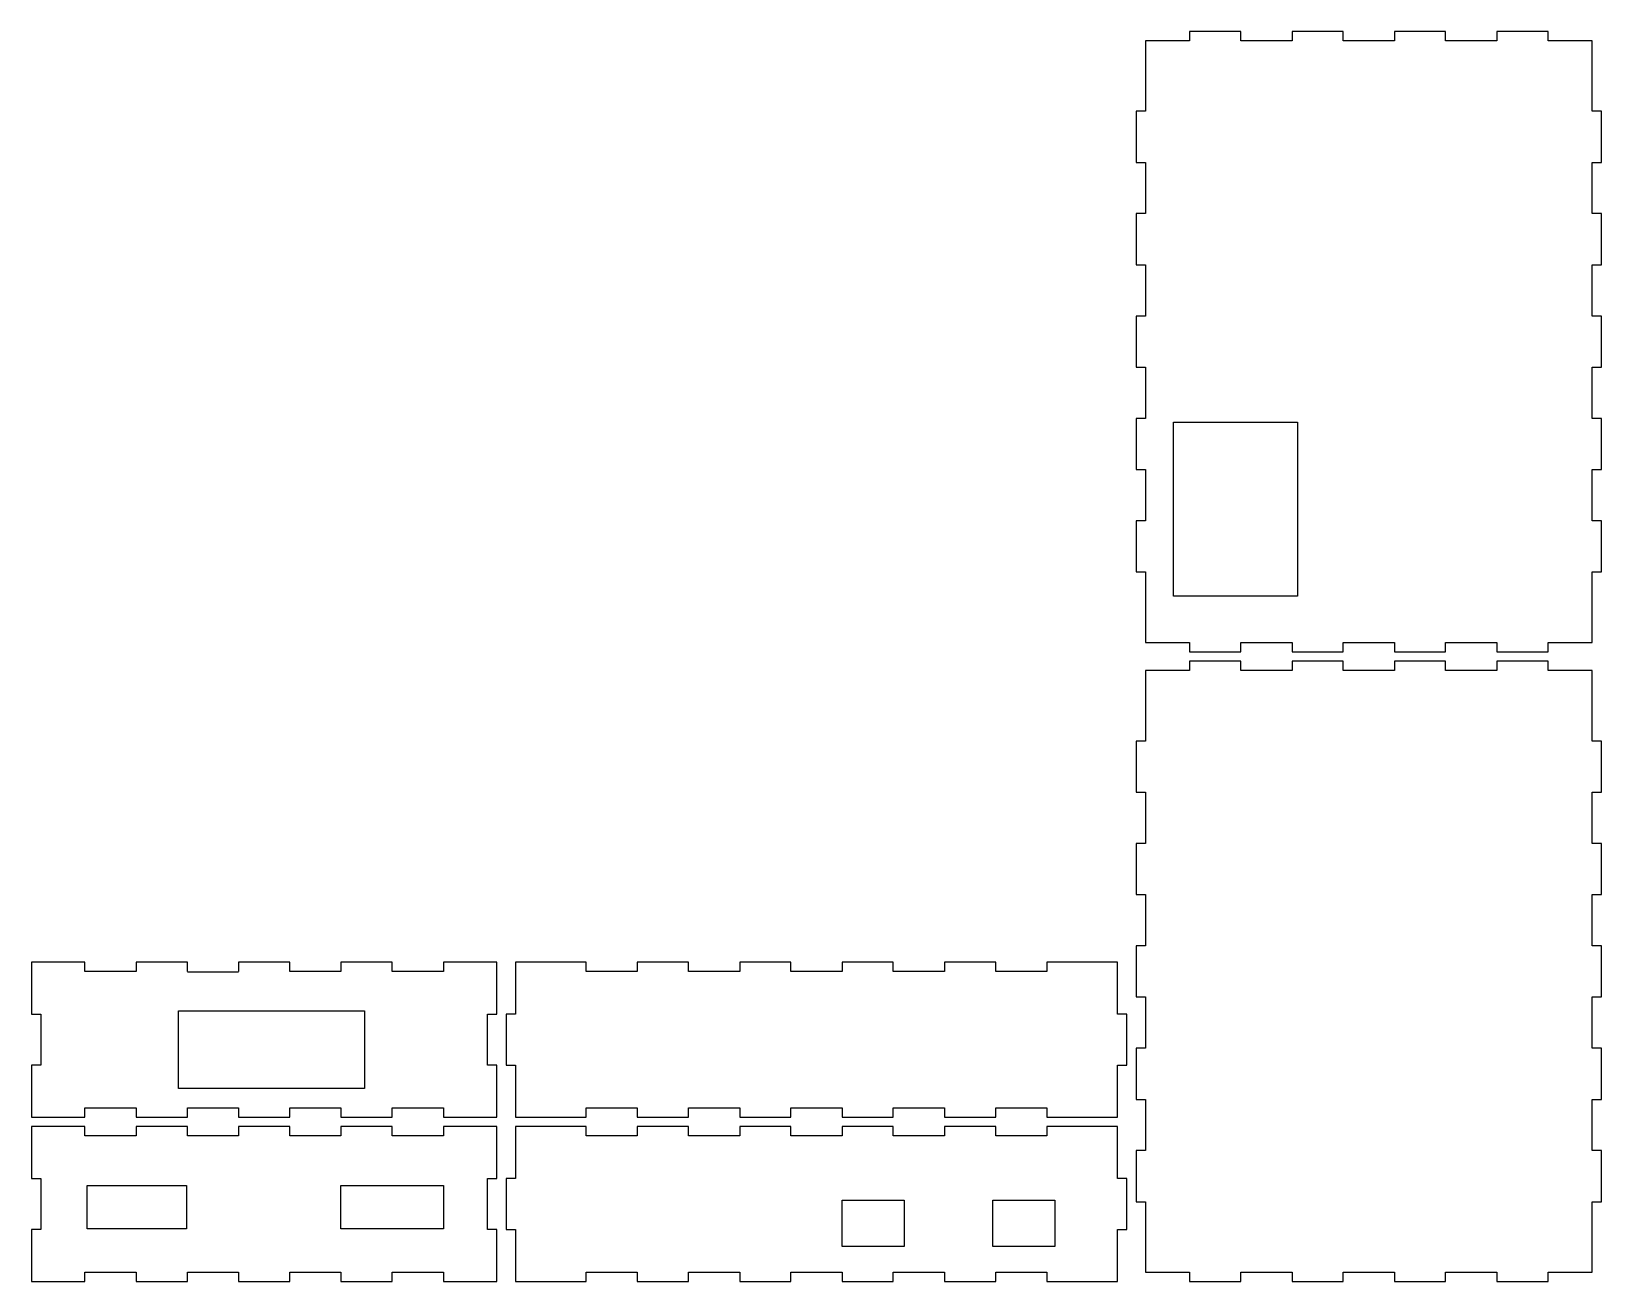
# Model space of a CAD drawing. Header units: inches. Extents: x 0 to 506, y 3 to 406.
import ezdxf

# ---------------------------------------------------------------- set-up
doc = ezdxf.new("R2010")
doc.units = ezdxf.units.IN
doc.header["$MEASUREMENT"] = 0
for name, color, linetype in [('back_outsideCutPath', 7, 'Continuous'), ('bottom_outsideCutPath', 7, 'Continuous'), ('front_outsideCutPath', 7, 'Continuous'), ('left_outsideCutPath', 7, 'Continuous'), ('right_outsideCutPath', 7, 'Continuous'), ('top_outsideCutPath', 7, 'Continuous')]:
    doc.layers.add(name, color=color, linetype=linetype)

msp = doc.modelspace()

# ---------------------------------------------------------------- linework, layer by layer
at = {"linetype": 'Continuous'}
for points in [[(368, 280), (408, 280), (408, 224), (368, 224)], [(47.39, 90.3), (107.39, 90.3), (107.39, 65.3), (47.39, 65.3)], [(18, 34), (50, 34), (50, 20), (18, 20)], [(99.75, 34), (132.75, 34), (132.75, 20), (99.75, 20)], [(261.25, 29.3), (281.25, 29.3), (281.25, 14.3), (261.25, 14.3)], [(309.78, 29.3), (329.78, 29.3), (329.78, 14.3), (309.78, 14.3)]]:
    msp.add_lwpolyline(points, close=True, dxfattribs=at)
at = {"layer": 'back_outsideCutPath'}
for p, q in [((0, 106), (0, 89.25)), ((17.25, 106), (0, 106)), ((17.25, 103), (17.25, 106)), ((33.75, 103), (17.25, 103)), ((50.25, 106), (33.75, 106)), ((33.75, 106), (33.75, 103)), ((50.25, 103), (50.25, 106)), ((66.75, 102.71), (50.25, 102.71)), ((83.25, 106), (66.75, 106)), ((66.75, 106), (66.75, 103)), ((83.25, 103), (83.25, 106)), ((99.75, 103), (83.25, 103)), ((116.25, 106), (99.75, 106)), ((99.75, 106), (99.75, 103)), ((116.25, 103), (116.25, 106)), ((132.75, 103), (116.25, 103)), ((150, 106), (132.75, 106)), ((132.75, 106), (132.75, 103)), ((150, 89.25), (150, 106)), ((0, 89.25), (3, 89.25)), ((3, 89.25), (3, 72.75)), ((147, 72.75), (147, 89.25)), ((147, 89.25), (150, 89.25)), ((3, 72.75), (0, 72.75)), ((0, 72.75), (0, 56)), ((150, 72.75), (147, 72.75)), ((150, 56), (150, 72.75)), ((0, 56), (17.25, 56)), ((17.25, 56), (17.25, 59)), ((17.25, 59), (33.75, 59)), ((33.75, 59), (33.75, 56)), ((33.75, 56), (50.25, 56)), ((50.25, 56), (50.25, 59)), ((50.25, 59), (66.75, 59)), ((66.75, 59), (66.75, 56)), ((66.75, 56), (83.25, 56)), ((83.25, 56), (83.25, 59)), ((83.25, 59), (99.75, 59)), ((99.75, 59), (99.75, 56)), ((99.75, 56), (116.25, 56)), ((116.25, 56), (116.25, 59)), ((116.25, 59), (132.75, 59)), ((132.75, 59), (132.75, 56)), ((132.75, 56), (150, 56))]:
    msp.add_line(p, q, dxfattribs=at)
at = {"layer": 'bottom_outsideCutPath'}
for p, q in [((389.75, 406), (373.25, 406)), ((373.25, 406), (373.25, 403)), ((389.75, 403), (389.75, 406)), ((422.75, 406), (406.25, 406)), ((406.25, 406), (406.25, 403)), ((422.75, 403), (422.75, 406)), ((455.75, 406), (439.25, 406)), ((439.25, 406), (439.25, 403)), ((455.75, 403), (455.75, 406)), ((488.75, 406), (472.25, 406)), ((472.25, 406), (472.25, 403)), ((488.75, 403), (488.75, 406)), ((359, 403), (359, 380.25)), ((373.25, 403), (359, 403)), ((406.25, 403), (389.75, 403)), ((439.25, 403), (422.75, 403)), ((472.25, 403), (455.75, 403)), ((503, 403), (488.75, 403)), ((503, 396.75), (503, 403)), ((503, 380.25), (503, 396.75)), ((359, 380.25), (356, 380.25)), ((356, 380.25), (356, 363.75)), ((506, 380.25), (503, 380.25)), ((506, 363.75), (506, 380.25)), ((356, 363.75), (359, 363.75)), ((359, 363.75), (359, 347.25)), ((503, 347.25), (503, 363.75)), ((503, 363.75), (506, 363.75)), ((359, 347.25), (356, 347.25)), ((356, 347.25), (356, 330.75)), ((506, 347.25), (503, 347.25)), ((506, 330.75), (506, 347.25)), ((356, 330.75), (359, 330.75)), ((359, 330.75), (359, 314.25)), ((503, 314.25), (503, 330.75)), ((503, 330.75), (506, 330.75)), ((359, 314.25), (356, 314.25)), ((356, 314.25), (356, 297.75)), ((506, 314.25), (503, 314.25)), ((506, 297.75), (506, 314.25)), ((356, 297.75), (359, 297.75)), ((359, 297.75), (359, 281.25)), ((503, 281.25), (503, 297.75)), ((503, 297.75), (506, 297.75)), ((359, 281.25), (356, 281.25)), ((356, 281.25), (356, 264.75)), ((506, 281.25), (503, 281.25)), ((506, 264.75), (506, 281.25)), ((356, 264.75), (359, 264.75)), ((359, 264.75), (359, 248.25)), ((503, 248.25), (503, 264.75)), ((503, 264.75), (506, 264.75)), ((359, 248.25), (356, 248.25)), ((356, 248.25), (356, 231.75)), ((506, 248.25), (503, 248.25)), ((506, 231.75), (506, 248.25)), ((356, 231.75), (359, 231.75)), ((359, 231.75), (359, 215.25)), ((503, 209), (503, 231.75)), ((503, 231.75), (506, 231.75)), ((359, 215.25), (359, 209)), ((359, 209), (373.25, 209)), ((373.25, 209), (373.25, 206)), ((389.75, 206), (389.75, 209)), ((389.75, 209), (406.25, 209)), ((406.25, 209), (406.25, 206)), ((422.75, 206), (422.75, 209)), ((422.75, 209), (439.25, 209)), ((439.25, 209), (439.25, 206)), ((455.75, 206), (455.75, 209)), ((455.75, 209), (472.25, 209)), ((472.25, 209), (472.25, 206)), ((488.75, 206), (488.75, 209)), ((488.75, 209), (503, 209)), ((373.25, 206), (389.75, 206)), ((406.25, 206), (422.75, 206)), ((439.25, 206), (455.75, 206)), ((472.25, 206), (488.75, 206))]:
    msp.add_line(p, q, dxfattribs=at)
at = {"layer": 'front_outsideCutPath'}
for p, q in [((0, 53), (0, 36.25)), ((17.25, 53), (0, 53)), ((17.25, 50), (17.25, 53)), ((50.25, 53), (33.75, 53)), ((33.75, 53), (33.75, 50)), ((50.25, 50), (50.25, 53)), ((83.25, 53), (66.75, 53)), ((66.75, 53), (66.75, 50)), ((83.25, 50), (83.25, 53)), ((116.25, 53), (99.75, 53)), ((99.75, 53), (99.75, 50)), ((116.25, 50), (116.25, 53)), ((150, 53), (132.75, 53)), ((132.75, 53), (132.75, 50)), ((150, 36.25), (150, 53)), ((33.75, 50), (17.25, 50)), ((66.75, 50), (50.25, 50)), ((99.75, 50), (83.25, 50)), ((132.75, 50), (116.25, 50)), ((0, 36.25), (3, 36.25)), ((3, 36.25), (3, 19.75)), ((147, 19.75), (147, 36.25)), ((147, 36.25), (150, 36.25)), ((3, 19.75), (0, 19.75)), ((0, 19.75), (0, 3)), ((150, 19.75), (147, 19.75)), ((150, 3), (150, 19.75)), ((17.25, 3), (17.25, 6)), ((17.25, 6), (33.75, 6)), ((33.75, 6), (33.75, 3)), ((50.25, 3), (50.25, 6)), ((50.25, 6), (66.75, 6)), ((66.75, 6), (66.75, 3)), ((83.25, 3), (83.25, 6)), ((83.25, 6), (99.75, 6)), ((99.75, 6), (99.75, 3)), ((116.25, 3), (116.25, 6)), ((116.25, 6), (132.75, 6)), ((132.75, 6), (132.75, 3)), ((0, 3), (17.25, 3)), ((33.75, 3), (50.25, 3)), ((66.75, 3), (83.25, 3)), ((99.75, 3), (116.25, 3)), ((132.75, 3), (150, 3))]:
    msp.add_line(p, q, dxfattribs=at)
at = {"layer": 'left_outsideCutPath'}
for p, q in [((156, 53), (156, 36.25)), ((162.25, 53), (156, 53)), ((178.75, 53), (162.25, 53)), ((178.75, 50), (178.75, 53)), ((211.75, 53), (195.25, 53)), ((195.25, 53), (195.25, 50)), ((211.75, 50), (211.75, 53)), ((244.75, 53), (228.25, 53)), ((228.25, 53), (228.25, 50)), ((244.75, 50), (244.75, 53)), ((277.75, 53), (261.25, 53)), ((261.25, 53), (261.25, 50)), ((277.75, 50), (277.75, 53)), ((310.75, 53), (294.25, 53)), ((294.25, 53), (294.25, 50)), ((310.75, 50), (310.75, 53)), ((350, 53), (327.25, 53)), ((327.25, 53), (327.25, 50)), ((350, 36.25), (350, 53)), ((195.25, 50), (178.75, 50)), ((228.25, 50), (211.75, 50)), ((261.25, 50), (244.75, 50)), ((294.25, 50), (277.75, 50)), ((327.25, 50), (310.75, 50)), ((156, 36.25), (153, 36.25)), ((153, 36.25), (153, 19.75)), ((353, 36.25), (350, 36.25)), ((353, 19.75), (353, 36.25)), ((153, 19.75), (156, 19.75)), ((156, 19.75), (156, 3)), ((350, 3), (350, 19.75)), ((350, 19.75), (353, 19.75)), ((178.75, 3), (178.75, 6)), ((178.75, 6), (195.25, 6)), ((195.25, 6), (195.25, 3)), ((211.75, 3), (211.75, 6)), ((211.75, 6), (228.25, 6)), ((228.25, 6), (228.25, 3)), ((244.75, 3), (244.75, 6)), ((244.75, 6), (261.25, 6)), ((261.25, 6), (261.25, 3)), ((277.75, 3), (277.75, 6)), ((277.75, 6), (294.25, 6)), ((294.25, 6), (294.25, 3)), ((310.75, 3), (310.75, 6)), ((310.75, 6), (327.25, 6)), ((327.25, 6), (327.25, 3)), ((156, 3), (178.75, 3)), ((195.25, 3), (211.75, 3)), ((228.25, 3), (244.75, 3)), ((261.25, 3), (277.75, 3)), ((294.25, 3), (310.75, 3)), ((327.25, 3), (343.75, 3)), ((343.75, 3), (350, 3))]:
    msp.add_line(p, q, dxfattribs=at)
at = {"layer": 'right_outsideCutPath'}
for p, q in [((156, 106), (156, 89.25)), ((162.25, 106), (156, 106)), ((178.75, 106), (162.25, 106)), ((178.75, 103), (178.75, 106)), ((195.25, 103), (178.75, 103)), ((211.75, 106), (195.25, 106)), ((195.25, 106), (195.25, 103)), ((211.75, 103), (211.75, 106)), ((228.25, 103), (211.75, 103)), ((244.75, 106), (228.25, 106)), ((228.25, 106), (228.25, 103)), ((244.75, 103), (244.75, 106)), ((261.25, 103), (244.75, 103)), ((277.75, 106), (261.25, 106)), ((261.25, 106), (261.25, 103)), ((277.75, 103), (277.75, 106)), ((294.25, 103), (277.75, 103)), ((310.75, 106), (294.25, 106)), ((294.25, 106), (294.25, 103)), ((310.75, 103), (310.75, 106)), ((327.25, 103), (310.75, 103)), ((350, 106), (327.25, 106)), ((327.25, 106), (327.25, 103)), ((350, 89.25), (350, 106)), ((156, 89.25), (153, 89.25)), ((153, 89.25), (153, 72.75)), ((353, 89.25), (350, 89.25)), ((353, 72.75), (353, 89.25)), ((153, 72.75), (156, 72.75)), ((156, 72.75), (156, 56)), ((350, 56), (350, 72.75)), ((350, 72.75), (353, 72.75)), ((156, 56), (178.75, 56)), ((178.75, 56), (178.75, 59)), ((178.75, 59), (195.25, 59)), ((195.25, 59), (195.25, 56)), ((195.25, 56), (211.75, 56)), ((211.75, 56), (211.75, 59)), ((211.75, 59), (228.25, 59)), ((228.25, 59), (228.25, 56)), ((228.25, 56), (244.75, 56)), ((244.75, 56), (244.75, 59)), ((244.75, 59), (261.25, 59)), ((261.25, 59), (261.25, 56)), ((261.25, 56), (277.75, 56)), ((277.75, 56), (277.75, 59)), ((277.75, 59), (294.25, 59)), ((294.25, 59), (294.25, 56)), ((294.25, 56), (310.75, 56)), ((310.75, 56), (310.75, 59)), ((310.75, 59), (327.25, 59)), ((327.25, 59), (327.25, 56)), ((327.25, 56), (343.75, 56)), ((343.75, 56), (350, 56))]:
    msp.add_line(p, q, dxfattribs=at)
at = {"layer": 'top_outsideCutPath'}
for p, q in [((389.75, 203), (373.25, 203)), ((373.25, 203), (373.25, 200)), ((389.75, 200), (389.75, 203)), ((422.75, 203), (406.25, 203)), ((406.25, 203), (406.25, 200)), ((422.75, 200), (422.75, 203)), ((455.75, 203), (439.25, 203)), ((439.25, 203), (439.25, 200)), ((455.75, 200), (455.75, 203)), ((488.75, 203), (472.25, 203)), ((472.25, 203), (472.25, 200)), ((488.75, 200), (488.75, 203)), ((359, 200), (359, 177.25)), ((373.25, 200), (359, 200)), ((406.25, 200), (389.75, 200)), ((439.25, 200), (422.75, 200)), ((472.25, 200), (455.75, 200)), ((503, 200), (488.75, 200)), ((503, 193.75), (503, 200)), ((503, 177.25), (503, 193.75)), ((359, 177.25), (356, 177.25)), ((356, 177.25), (356, 160.75)), ((506, 177.25), (503, 177.25)), ((506, 160.75), (506, 177.25)), ((356, 160.75), (359, 160.75)), ((359, 160.75), (359, 144.25)), ((503, 144.25), (503, 160.75)), ((503, 160.75), (506, 160.75)), ((359, 144.25), (356, 144.25)), ((356, 144.25), (356, 127.75)), ((506, 144.25), (503, 144.25)), ((506, 127.75), (506, 144.25)), ((356, 127.75), (359, 127.75)), ((359, 127.75), (359, 111.25)), ((503, 111.25), (503, 127.75)), ((503, 127.75), (506, 127.75)), ((359, 111.25), (356, 111.25)), ((356, 111.25), (356, 94.75)), ((506, 111.25), (503, 111.25)), ((506, 94.75), (506, 111.25)), ((356, 94.75), (359, 94.75)), ((359, 94.75), (359, 78.25)), ((503, 78.25), (503, 94.75)), ((503, 94.75), (506, 94.75)), ((359, 78.25), (356, 78.25)), ((356, 78.25), (356, 61.75)), ((506, 78.25), (503, 78.25)), ((506, 61.75), (506, 78.25)), ((356, 61.75), (359, 61.75)), ((359, 61.75), (359, 45.25)), ((503, 45.25), (503, 61.75)), ((503, 61.75), (506, 61.75)), ((359, 45.25), (356, 45.25)), ((356, 45.25), (356, 28.75)), ((506, 45.25), (503, 45.25)), ((506, 28.75), (506, 45.25)), ((356, 28.75), (359, 28.75)), ((359, 28.75), (359, 12.25)), ((503, 6), (503, 28.75)), ((503, 28.75), (506, 28.75)), ((359, 12.25), (359, 6)), ((359, 6), (373.25, 6)), ((373.25, 6), (373.25, 3)), ((389.75, 3), (389.75, 6)), ((389.75, 6), (406.25, 6)), ((406.25, 6), (406.25, 3)), ((422.75, 3), (422.75, 6)), ((422.75, 6), (439.25, 6)), ((439.25, 6), (439.25, 3)), ((455.75, 3), (455.75, 6)), ((455.75, 6), (472.25, 6)), ((472.25, 6), (472.25, 3)), ((488.75, 3), (488.75, 6)), ((488.75, 6), (503, 6)), ((373.25, 3), (389.75, 3)), ((406.25, 3), (422.75, 3)), ((439.25, 3), (455.75, 3)), ((472.25, 3), (488.75, 3))]:
    msp.add_line(p, q, dxfattribs=at)

doc.saveas('drawing.dxf')
